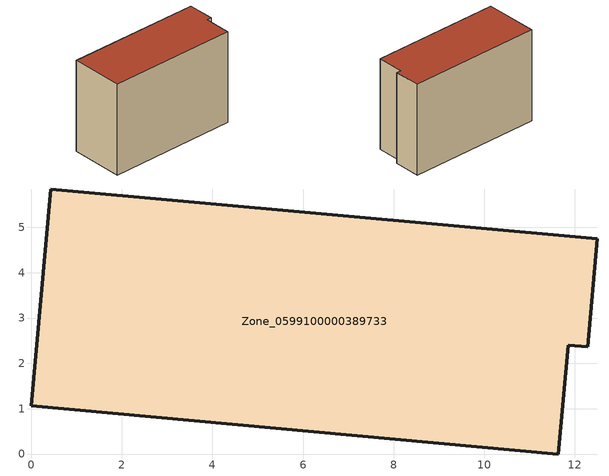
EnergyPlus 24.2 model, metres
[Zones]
Zone_0599100000389733
 floor ground (C_G): 11.85,2.4 11.64,0 0,1.06 0.44,5.85 12.49,4.75 12.28,2.37 z0
 wall outside (C_F): 0.44,5.85 0,1.06 11.64,0 11.85,2.4 12.28,2.37 12.49,4.75 0.44,5.85 z0:8.37
 roof outside (C_R): 12.28,2.37 12.49,4.75 0.44,5.85 0,1.06 11.64,0 11.85,2.4 z8.37
[BUILDING]
Pand.0599100000389733: North Axis=0; Terrain=City; Loads Convergence Tolerance Value=0.04; Temperature Convergence Tolerance Value=0.4; Solar Distribution=FullExterior; Maximum Number of Warmup Days=25; Minimum Number of Warmup Days=1
[Site:Location]
Rotterdam.The.Hague.AP_ZH_NLD Design_Conditions: Latitude=51.96; Longitude=4.45; Time Zone=1; Elevation=-4.5
[SITE:GROUNDTEMPERATURE:BUILDINGSURFACE]
18, 18, 18, 18, 18, 18, 18, 18, 18, 18, 18, 18
[MATERIAL] Thermal Absorptance=0.9; Solar Absorptance=0.7; Visible Absorptance=0.7
Name | Roughness | Thickness | Conductivity | Density | Specific Heat
G.TI.1992-2005 | MediumSmooth | 0.15 | 0.06 | 540 | 1210
F.TI.1992-2005 | Rough | 0.3 | 0.12 | 1920 | 840
R.TI.1992-2005 | MediumRough | 0.2 | 0.08 | 1500 | 1000
[CONSTRUCTION]
C_G: G.TI.1992-2005
C_F: F.TI.1992-2005
C_R: R.TI.1992-2005
[ZONE]
Zone_0599100000389733: Type=1; Multiplier=1; Ceiling Height=Autocalculate; Volume=Autocalculate; Floor Area=autocalculate; Part of Total Floor Area=Yes
[ZONEINFILTRATION:DESIGNFLOWRATE]
Infil_Zone_0599100000389733: Zone or ZoneList or Space or SpaceList=Zone_0599100000389733; Schedule=AlwaysOn; Design Flow Rate Calculation Method=Flow/Area; Flow Rate per Floor Area=0.0015; Constant Term Coefficient=1; Temperature Term Coefficient=0; Velocity Term Coefficient=0; Velocity Squared Term Coefficient=0
[HVACTEMPLATE:ZONE:IDEALLOADSAIRSYSTEM]
Zone_0599100000389733: Maximum Heating Supply Air Temperature=50; Minimum Cooling Supply Air Temperature=13; Maximum Heating Supply Air Humidity Ratio=0.0156; Minimum Cooling Supply Air Humidity Ratio=0.0077; Heating Limit=NoLimit; Cooling Limit=NoLimit; Dehumidification Control Type=ConstantSensibleHeatRatio; Cooling Sensible Heat Ratio=0.7; Dehumidification Setpoint=60; Humidification Control Type=None; Humidification Setpoint=30; Outdoor Air Method=None; Outdoor Air Flow Rate per Person=0.00944; Outdoor Air Flow Rate per Zone Floor Area=0; Outdoor Air Flow Rate per Zone=0; Demand Controlled Ventilation Type=None; Outdoor Air Economizer Type=NoEconomizer; Heat Recovery Type=None; Sensible Heat Recovery Effectiveness=0.7; Latent Heat Recovery Effectiveness=0.65
[ZONECONTROL:THERMOSTAT]
ThermostatControl_Zone_0599100000389733: Zone or ZoneList=Zone_0599100000389733; Control Type Schedule=DualSetpointControlType; Control 1=Thermostat_Zone_0599100000389733; Temperature Difference Between Cutout And Setpoint=0
[THERMOSTATSETPOINT:DUALSETPOINT]
Thermostat_Zone_0599100000389733: Heating Setpoint Temperature Schedule=HeatingSetpoint_Zone_0599100000389733; Cooling Setpoint Temperature Schedule=CoolingSetpoint_Zone_0599100000389733
[SCHEDULE:COMPACT]
HeatingSetpoint_Zone_0599100000389733: Through: 12/31, For: AllDays, Until: 24:00, 21
CoolingSetpoint_Zone_0599100000389733: Through: 12/31, For: AllDays, Until: 24:00, 24
DualSetpointControlType: Through: 12/31, For: AllDays, Until: 24:00, 4
AlwaysOn: Through: 12/31, For: AllDays, Until: 24:00, 1
